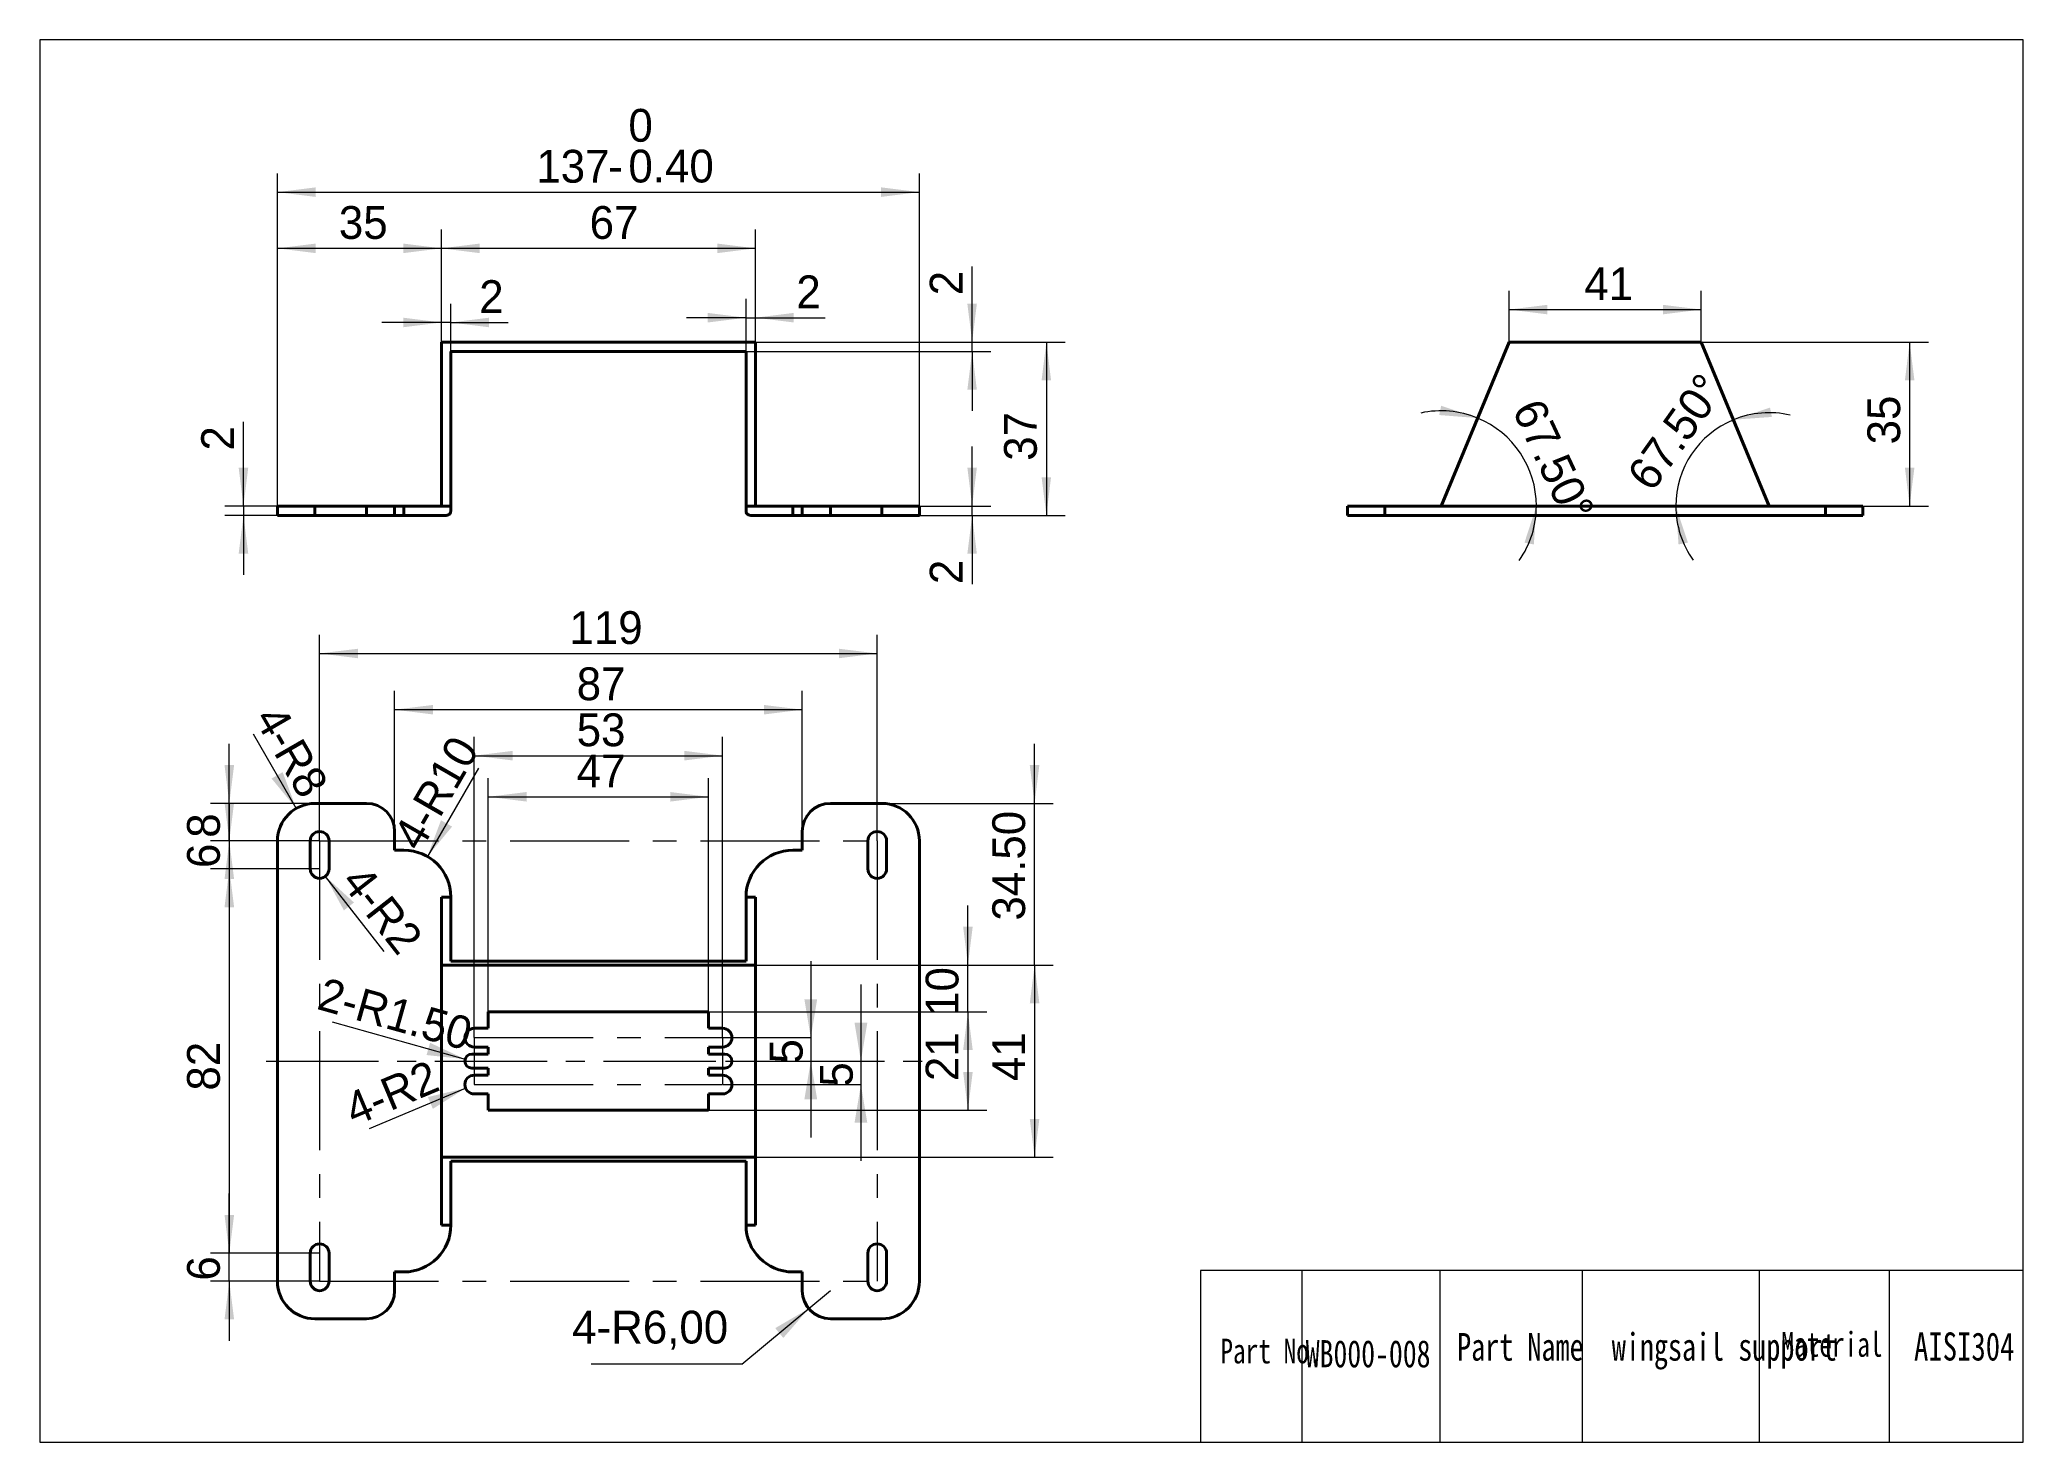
# Model space of a CAD drawing. Header units: millimetres. Extents: x 52 to 263, y 55 to 205.
import ezdxf

# ---------------------------------------------------------------- set-up
doc = ezdxf.new("R2010")
doc.units = ezdxf.units.MM
doc.linetypes.add('CENTERX2', pattern=[20.32, 12.7, -2.54, 2.54, -2.54])
doc.linetypes.add('点画线', pattern=[18, 12, -2, 2, -2])
doc.layers.get('0').update_dxf_attribs({"lineweight": 18})
for name, color, linetype, lineweight in [('1轮廓实线层', 7, 'Continuous', 40), ('2细线层', 4, 'Continuous', 18), ('3中心线层', 1, 'CENTERX2', 18), ('尺寸线层', 3, 'Continuous', 18)]:
    doc.layers.add(name, color=color, linetype=linetype, lineweight=lineweight)
doc.styles.add('SLDTEXTSTYLE1', font='')
doc.styles.get('SLDTEXTSTYLE1').set_extended_font_data('汉仪长仿宋体')
doc.dimstyles.new('ISO-25', dxfattribs={"dimtxt": 2.5, "dimasz": 2.5, "dimexe": 1.25, "dimexo": 0.625, "dimtad": 1, "dimtxsty": 'Standard', "dimcen": 2.5, "dimdle": 5, "dimadec": 0, "dimazin": 0, "dimtfac": 1, "dimtmove": 0, "dimatfit": 3, "dimfxl": 1, "dimarcsym": 0})
doc.dimstyles.new('SLDDIMSTYLE0', dxfattribs={"dimtxt": 3.5, "dimasz": 4.08, "dimexe": 0, "dimexo": 0.0625, "dimgap": 0.875, "dimtad": 1, "dimlfac": 2, "dimrnd": 1e-09, "dimzin": 12, "dimdsep": 46, "dimtxsty": 'SLDTEXTSTYLE1', "dimcen": 0.09, "dimdle": 8.16, "dimadec": 0, "dimazin": 3, "dimtfac": 1, "dimtmove": 0, "dimatfit": 0, "dimfxl": 1, "dimfrac": 2, "dimtolj": 1, "dimarcsym": 0})
doc.dimstyles.new('SLDDIMSTYLE1', dxfattribs={"dimtxt": 3.5, "dimasz": 4.08, "dimexe": 0, "dimexo": 0.0625, "dimgap": 0.875, "dimtad": 1, "dimlfac": 2, "dimrnd": 1e-09, "dimzin": 12, "dimdsep": 46, "dimtxsty": 'SLDTEXTSTYLE1', "dimcen": 0.09, "dimdle": 8.16, "dimadec": 0, "dimazin": 3, "dimtfac": 1, "dimtofl": 0, "dimtmove": 0, "dimatfit": 3, "dimfxl": 1, "dimfrac": 2, "dimtolj": 1, "dimarcsym": 0})
doc.dimstyles.new('SLDDIMSTYLE2', dxfattribs={"dimtxt": 3.5, "dimasz": 4.08, "dimexe": 0, "dimexo": 0.0625, "dimgap": 0.875, "dimtad": 1, "dimlfac": 2, "dimrnd": 1e-09, "dimzin": 12, "dimdsep": 46, "dimtxsty": 'SLDTEXTSTYLE1', "dimcen": 0.09, "dimdle": 8.16, "dimadec": 0, "dimazin": 3, "dimtfac": 1, "dimtofl": 0, "dimtmove": 0, "dimatfit": 3, "dimfxl": 1, "dimfrac": 2, "dimtolj": 1, "dimarcsym": 0})
doc.dimstyles.new('SLDDIMSTYLE3', dxfattribs={"dimtxt": 3.5, "dimasz": 4.08, "dimexe": 0, "dimexo": 0.0625, "dimgap": 0.875, "dimtad": 1, "dimlfac": 2, "dimrnd": 1e-09, "dimzin": 12, "dimdsep": 46, "dimtxsty": 'SLDTEXTSTYLE1', "dimcen": 0, "dimdle": 8.16, "dimadec": 0, "dimazin": 3, "dimtfac": 1, "dimtofl": 0, "dimtmove": 0, "dimatfit": 3, "dimfxl": 1, "dimfrac": 2, "dimtolj": 1, "dimarcsym": 0})
doc.dimstyles.new('SLDDIMSTYLE4', dxfattribs={"dimtxt": 3.5, "dimasz": 4.08, "dimexe": 0, "dimexo": 0.0625, "dimgap": 0.875, "dimtad": 1, "dimlfac": 2, "dimrnd": 1e-09, "dimzin": 4, "dimdsep": 46, "dimtxsty": 'SLDTEXTSTYLE1', "dimcen": 0.09, "dimdle": 8.16, "dimadec": 0, "dimazin": 1, "dimtfac": 1, "dimtmove": 0, "dimatfit": 0, "dimfxl": 1, "dimfrac": 2, "dimtolj": 1, "dimarcsym": 0})
doc.dimstyles.new('SLDDIMSTYLE5', dxfattribs={"dimtxt": 3.5, "dimasz": 4.08, "dimexe": 0, "dimexo": 0.0625, "dimgap": 0.875, "dimtad": 1, "dimlfac": 2, "dimrnd": 1e-09, "dimzin": 4, "dimdsep": 46, "dimtxsty": 'SLDTEXTSTYLE1', "dimcen": 0, "dimdle": 8.16, "dimadec": 0, "dimazin": 1, "dimtfac": 1, "dimtofl": 0, "dimtmove": 0, "dimatfit": 3, "dimfxl": 1, "dimfrac": 2, "dimtolj": 1, "dimarcsym": 0})
doc.dimstyles.new('SLDDIMSTYLE6', dxfattribs={"dimtxt": 3.5, "dimasz": 4.08, "dimexe": 0, "dimexo": 0.0625, "dimgap": 0.875, "dimtad": 1, "dimdec": 4, "dimlfac": 2, "dimzin": 4, "dimdsep": 46, "dimtxsty": 'SLDTEXTSTYLE1', "dimcen": 0.09, "dimdle": 8.16, "dimazin": 1, "dimtfac": 1, "dimtofl": 0, "dimtmove": 0, "dimatfit": 3, "dimfxl": 1, "dimfrac": 2, "dimtolj": 1, "dimarcsym": 0})

# ---------------------------------------------------------------- blocks, each defined once
blk = doc.blocks.new('*X3')
at = {"layer": '2细线层', "linetype": 'Continuous', "lineweight": 0}
for points in [[(159.08, 172.76), (158.57, 168.68), (159.58, 168.68)], [(159.08, 154.26), (159.58, 158.34), (158.57, 158.34)]]:
    blk.add_hatch(color=4, dxfattribs=at).paths.add_polyline_path(points, flags=0)
at = {"layer": '2细线层', "color": 4, "linetype": 'Continuous', "lineweight": 0}
for p, q in [((128.03, 172.76), (161.08, 172.76)), ((159.08, 172.76), (159.08, 154.26)), ((145.53, 154.26), (161.08, 154.26))]:
    blk.add_line(p, q, dxfattribs=at)
at = {"layer": '2细线层', "color": 4, "linetype": 'Continuous', "lineweight": 0, "insert": (154.56, 160.09), "char_height": 3.5, "width": 6.9515, "attachment_point": 1, "rotation": 90, "style": 'SLDTEXTSTYLE1'}
blk.add_mtext('37', dxfattribs=at)
blk = doc.blocks.new('*X4')
at = {"layer": '2细线层', "linetype": 'Continuous', "lineweight": 0}
for points in [[(151.16, 155.26), (151.66, 159.34), (150.65, 159.34)], [(151.16, 154.26), (150.65, 150.18), (151.66, 150.18)]]:
    blk.add_hatch(color=4, dxfattribs=at).paths.add_polyline_path(points, flags=0)
at = {"layer": '2细线层', "color": 4, "linetype": 'Continuous', "lineweight": 0}
for p, q in [((151.16, 155.26), (151.16, 161.61)), ((145.53, 155.26), (153.16, 155.26)), ((151.16, 154.26), (151.16, 155.26)), ((145.53, 154.26), (153.16, 154.26)), ((151.16, 154.26), (151.16, 146.93))]:
    blk.add_line(p, q, dxfattribs=at)
at = {"layer": '2细线层', "color": 4, "linetype": 'Continuous', "lineweight": 0, "insert": (146.64, 146.93), "char_height": 3.5, "width": 6.8255, "attachment_point": 1, "rotation": 90, "style": 'SLDTEXTSTYLE1'}
blk.add_mtext('2', dxfattribs=at)
blk = doc.blocks.new('*X5')
at = {"layer": '2细线层', "linetype": 'Continuous', "lineweight": 0}
for points in [[(151.16, 172.76), (151.66, 176.84), (150.65, 176.84)], [(151.16, 171.76), (150.65, 167.68), (151.66, 167.68)]]:
    blk.add_hatch(color=4, dxfattribs=at).paths.add_polyline_path(points, flags=0)
at = {"layer": '2细线层', "color": 4, "linetype": 'Continuous', "lineweight": 0}
for p, q in [((151.16, 172.76), (151.16, 180.82)), ((127.03, 171.76), (153.16, 171.76)), ((128.03, 172.76), (153.16, 172.76)), ((151.16, 171.76), (151.16, 172.76)), ((151.16, 171.76), (151.16, 165.41))]:
    blk.add_line(p, q, dxfattribs=at)
at = {"layer": '2细线层', "color": 4, "linetype": 'Continuous', "lineweight": 0, "insert": (146.64, 177.75), "char_height": 3.5, "width": 6.8255, "attachment_point": 1, "rotation": 90, "style": 'SLDTEXTSTYLE1'}
blk.add_mtext('2', dxfattribs=at)
blk = doc.blocks.new('*X6')
at = {"layer": '2细线层', "linetype": 'Continuous', "lineweight": 0}
for points in [[(77.03, 188.76), (81.11, 188.25), (81.11, 189.27)], [(145.53, 188.76), (141.45, 189.27), (141.45, 188.25)]]:
    blk.add_hatch(color=4, dxfattribs=at).paths.add_polyline_path(points, flags=0)
at = {"layer": '2细线层', "color": 4, "linetype": 'Continuous', "lineweight": 0}
for p, q in [((77.03, 155.26), (77.03, 190.76)), ((145.53, 155.26), (145.53, 190.76)), ((77.03, 188.76), (145.53, 188.76))]:
    blk.add_line(p, q, dxfattribs=at)
at = {"layer": '2细线层', "color": 4, "linetype": 'Continuous', "lineweight": 0, "char_height": 3.5, "attachment_point": 1, "style": 'SLDTEXTSTYLE1'}
for s, insert, width in [('0', (114.48, 197.64), 2.4432), ('137', (104.65, 193.27), 9.2202), ('0.40', (114.48, 193.29), 12.9917), ('-', (112.32, 193.29), 4.2175)]:
    blk.add_mtext(s, dxfattribs=dict(at, insert=insert, width=width))
blk = doc.blocks.new('*X7')
at = {"layer": '2细线层', "linetype": 'Continuous', "lineweight": 0}
for points in [[(77.03, 182.76), (81.11, 182.25), (81.11, 183.27)], [(94.53, 182.76), (90.45, 183.27), (90.45, 182.25)]]:
    blk.add_hatch(color=4, dxfattribs=at).paths.add_polyline_path(points, flags=0)
at = {"layer": '2细线层', "color": 4, "linetype": 'Continuous', "lineweight": 0}
for p, q in [((77.03, 155.26), (77.03, 184.76)), ((94.53, 172.76), (94.53, 184.76)), ((94.53, 182.76), (77.03, 182.76))]:
    blk.add_line(p, q, dxfattribs=at)
at = {"layer": '2细线层', "color": 4, "linetype": 'Continuous', "lineweight": 0, "insert": (83.58, 187.27), "char_height": 3.5, "width": 5.9335, "attachment_point": 1, "style": 'SLDTEXTSTYLE1'}
blk.add_mtext('35', dxfattribs=at)
blk = doc.blocks.new('*X8')
at = {"layer": '2细线层', "linetype": 'Continuous', "lineweight": 0}
for points in [[(94.53, 182.76), (98.61, 182.25), (98.61, 183.27)], [(128.03, 182.76), (123.95, 183.27), (123.95, 182.25)]]:
    blk.add_hatch(color=4, dxfattribs=at).paths.add_polyline_path(points, flags=0)
at = {"layer": '2细线层', "color": 4, "linetype": 'Continuous', "lineweight": 0}
for p, q in [((94.53, 172.76), (94.53, 184.76)), ((128.03, 172.76), (128.03, 184.76)), ((128.03, 182.76), (94.53, 182.76))]:
    blk.add_line(p, q, dxfattribs=at)
at = {"layer": '2细线层', "color": 4, "linetype": 'Continuous', "lineweight": 0, "insert": (110.34, 187.27), "char_height": 3.5, "width": 6.1371, "attachment_point": 1, "style": 'SLDTEXTSTYLE1'}
blk.add_mtext('67', dxfattribs=at)
blk = doc.blocks.new('*X9')
at = {"layer": '2细线层', "linetype": 'Continuous', "lineweight": 0}
for points in [[(94.53, 174.85), (90.45, 175.36), (90.45, 174.34)], [(95.53, 174.85), (99.61, 174.34), (99.61, 175.36)]]:
    blk.add_hatch(color=4, dxfattribs=at).paths.add_polyline_path(points, flags=0)
at = {"layer": '2细线层', "color": 4, "linetype": 'Continuous', "lineweight": 0}
for p, q in [((94.53, 172.76), (94.53, 176.85)), ((95.53, 171.76), (95.53, 176.85)), ((94.53, 174.85), (88.18, 174.85)), ((95.53, 174.85), (94.53, 174.85)), ((95.53, 174.85), (101.63, 174.85))]:
    blk.add_line(p, q, dxfattribs=at)
at = {"layer": '2细线层', "color": 4, "linetype": 'Continuous', "lineweight": 0, "insert": (98.56, 179.36), "char_height": 3.5, "width": 2.4141, "attachment_point": 1, "style": 'SLDTEXTSTYLE1'}
blk.add_mtext('2', dxfattribs=at)
blk = doc.blocks.new('*X10')
at = {"layer": '2细线层', "linetype": 'Continuous', "lineweight": 0}
for points in [[(127.03, 175.36), (122.95, 175.87), (122.95, 174.85)], [(128.03, 175.36), (132.11, 174.85), (132.11, 175.87)]]:
    blk.add_hatch(color=4, dxfattribs=at).paths.add_polyline_path(points, flags=0)
at = {"layer": '2细线层', "color": 4, "linetype": 'Continuous', "lineweight": 0}
for p, q in [((127.03, 171.76), (127.03, 177.36)), ((128.03, 172.76), (128.03, 177.36)), ((127.03, 175.36), (120.68, 175.36)), ((127.03, 175.36), (128.03, 175.36)), ((128.03, 175.36), (135.47, 175.36))]:
    blk.add_line(p, q, dxfattribs=at)
at = {"layer": '2细线层', "color": 4, "linetype": 'Continuous', "lineweight": 0, "insert": (132.4, 179.87), "char_height": 3.5, "width": 2.4141, "attachment_point": 1, "style": 'SLDTEXTSTYLE1'}
blk.add_mtext('2', dxfattribs=at)
blk = doc.blocks.new('*X11')
at = {"layer": '2细线层', "linetype": 'Continuous', "lineweight": 0}
for points in [[(73.4, 155.26), (73.91, 159.34), (72.89, 159.34)], [(73.4, 154.26), (72.89, 150.18), (73.91, 150.18)]]:
    blk.add_hatch(color=4, dxfattribs=at).paths.add_polyline_path(points, flags=0)
at = {"layer": '2细线层', "color": 4, "linetype": 'Continuous', "lineweight": 0}
for p, q in [((73.4, 155.26), (73.4, 164.25)), ((77.03, 155.26), (71.4, 155.26)), ((73.4, 155.26), (73.4, 154.26)), ((77.03, 154.26), (71.4, 154.26)), ((73.4, 154.26), (73.4, 147.91))]:
    blk.add_line(p, q, dxfattribs=at)
at = {"layer": '2细线层', "color": 4, "linetype": 'Continuous', "lineweight": 0, "insert": (68.89, 161.18), "char_height": 3.5, "width": 6.8255, "attachment_point": 1, "rotation": 90, "style": 'SLDTEXTSTYLE1'}
blk.add_mtext('2', dxfattribs=at)
blk = doc.blocks.new('*X12')
at = {"layer": '2细线层', "linetype": 'Continuous', "lineweight": 0}
for points in [[(81.53, 139.53), (85.61, 139.02), (85.61, 140.03)], [(141.03, 139.53), (136.95, 140.03), (136.95, 139.02)]]:
    blk.add_hatch(color=4, dxfattribs=at).paths.add_polyline_path(points, flags=0)
at = {"layer": '2细线层', "color": 4, "linetype": 'Continuous', "lineweight": 0}
for p, q in [((81.53, 119.53), (81.53, 141.53)), ((141.03, 119.53), (141.03, 141.53)), ((81.53, 139.53), (141.03, 139.53))]:
    blk.add_line(p, q, dxfattribs=at)
at = {"layer": '2细线层', "color": 4, "linetype": 'Continuous', "lineweight": 0, "insert": (108.19, 144.04), "char_height": 3.5, "width": 9.0166, "attachment_point": 1, "style": 'SLDTEXTSTYLE1'}
blk.add_mtext('119', dxfattribs=at)
blk = doc.blocks.new('*X13')
at = {"layer": '2细线层', "linetype": 'Continuous', "lineweight": 0}
blk.add_hatch(color=0, dxfattribs=at).paths.add_polyline_path([(79.03, 122.99), (77.58, 126.86), (76.4, 126.18)], flags=0)
at = {"layer": '2细线层', "color": 0, "linetype": 'Continuous', "lineweight": 0}
blk.add_line((74.44, 130.94), (79.03, 122.99), dxfattribs=at)
at = {"layer": '2细线层', "color": 0, "linetype": 'Continuous', "lineweight": 0, "insert": (78.51, 129.07), "char_height": 3.5, "width": 14.6399, "attachment_point": 5, "rotation": 300, "style": 'SLDTEXTSTYLE1'}
blk.add_mtext('4-R8', dxfattribs=at)
blk = doc.blocks.new('*X14')
at = {"layer": '2细线层', "linetype": 'Continuous', "lineweight": 0}
blk.add_hatch(color=0, dxfattribs=at).paths.add_polyline_path([(93.03, 117.86), (95.66, 121.05), (94.48, 121.73)], flags=0)
at = {"layer": '2细线层', "color": 0, "linetype": 'Continuous', "lineweight": 0}
blk.add_line((98.47, 127.27), (93.03, 117.86), dxfattribs=at)
at = {"layer": '2细线层', "color": 0, "linetype": 'Continuous', "lineweight": 0, "insert": (93.95, 124.64), "char_height": 3.5, "width": 18.1593, "attachment_point": 5, "rotation": 60, "style": 'SLDTEXTSTYLE1'}
blk.add_mtext('4-R10', dxfattribs=at)
blk = doc.blocks.new('*X15')
at = {"layer": '2细线层', "linetype": 'Continuous', "lineweight": 0}
for points in [[(150.71, 106.28), (151.22, 110.36), (150.2, 110.36)], [(150.71, 101.28), (150.2, 97.2), (151.22, 97.2)]]:
    blk.add_hatch(color=4, dxfattribs=at).paths.add_polyline_path(points, flags=0)
at = {"layer": '2细线层', "color": 4, "linetype": 'Continuous', "lineweight": 0}
for p, q in [((150.71, 106.28), (150.71, 112.63)), ((128.03, 106.28), (152.71, 106.28)), ((150.71, 101.28), (150.71, 106.28)), ((123.03, 101.28), (152.71, 101.28)), ((150.71, 101.28), (150.71, 94.93))]:
    blk.add_line(p, q, dxfattribs=at)
at = {"layer": '2细线层', "color": 4, "linetype": 'Continuous', "lineweight": 0, "insert": (146.2, 100.85), "char_height": 3.5, "width": 6.874, "attachment_point": 1, "rotation": 90, "style": 'SLDTEXTSTYLE1'}
blk.add_mtext('10', dxfattribs=at)
blk = doc.blocks.new('*X16')
at = {"layer": '2细线层', "linetype": 'Continuous', "lineweight": 0}
for points in [[(157.82, 123.53), (158.33, 127.61), (157.31, 127.61)], [(157.82, 106.28), (157.31, 102.2), (158.33, 102.2)]]:
    blk.add_hatch(color=4, dxfattribs=at).paths.add_polyline_path(points, flags=0)
at = {"layer": '2细线层', "color": 4, "linetype": 'Continuous', "lineweight": 0}
for p, q in [((157.82, 123.53), (157.82, 129.88)), ((141.53, 123.53), (159.82, 123.53)), ((157.82, 106.28), (157.82, 123.53)), ((128.03, 106.28), (159.82, 106.28)), ((157.82, 106.28), (157.82, 99.93))]:
    blk.add_line(p, q, dxfattribs=at)
at = {"layer": '2细线层', "color": 4, "linetype": 'Continuous', "lineweight": 0, "insert": (153.31, 111.02), "char_height": 3.5, "width": 16.5693, "attachment_point": 1, "rotation": 90, "style": 'SLDTEXTSTYLE1'}
blk.add_mtext('34.50', dxfattribs=at)
blk = doc.blocks.new('*X17')
at = {"layer": '2细线层', "linetype": 'Continuous', "lineweight": 0}
for points in [[(150.71, 101.28), (150.2, 97.2), (151.22, 97.2)], [(150.71, 90.78), (151.22, 94.86), (150.2, 94.86)]]:
    blk.add_hatch(color=4, dxfattribs=at).paths.add_polyline_path(points, flags=0)
at = {"layer": '2细线层', "color": 4, "linetype": 'Continuous', "lineweight": 0}
for p, q in [((123.03, 101.28), (152.71, 101.28)), ((150.71, 101.28), (150.71, 90.78)), ((123.03, 90.78), (152.71, 90.78))]:
    blk.add_line(p, q, dxfattribs=at)
at = {"layer": '2细线层', "color": 4, "linetype": 'Continuous', "lineweight": 0, "insert": (146.2, 93.89), "char_height": 3.5, "width": 6.874, "attachment_point": 1, "rotation": 90, "style": 'SLDTEXTSTYLE1'}
blk.add_mtext('21', dxfattribs=at)
blk = doc.blocks.new('*X18')
at = {"layer": '2细线层', "linetype": 'Continuous', "lineweight": 0}
for points in [[(71.89, 119.53), (72.4, 123.61), (71.38, 123.61)], [(71.89, 116.53), (71.38, 112.45), (72.4, 112.45)]]:
    blk.add_hatch(color=4, dxfattribs=at).paths.add_polyline_path(points, flags=0)
at = {"layer": '2细线层', "color": 4, "linetype": 'Continuous', "lineweight": 0}
for p, q in [((71.89, 119.53), (71.89, 125.88)), ((81.53, 119.53), (69.89, 119.53)), ((71.89, 119.53), (71.89, 116.53)), ((81.53, 116.53), (69.89, 116.53)), ((71.89, 116.53), (71.89, 110.18))]:
    blk.add_line(p, q, dxfattribs=at)
at = {"layer": '2细线层', "color": 4, "linetype": 'Continuous', "lineweight": 0, "insert": (67.38, 116.63), "char_height": 3.5, "width": 6.874, "attachment_point": 1, "rotation": 90, "style": 'SLDTEXTSTYLE1'}
blk.add_mtext('6', dxfattribs=at)
blk = doc.blocks.new('*X19')
at = {"layer": '2细线层', "linetype": 'Continuous', "lineweight": 0}
for points in [[(71.89, 123.53), (72.4, 127.61), (71.38, 127.61)], [(71.89, 119.53), (71.38, 115.45), (72.4, 115.45)]]:
    blk.add_hatch(color=4, dxfattribs=at).paths.add_polyline_path(points, flags=0)
at = {"layer": '2细线层', "color": 4, "linetype": 'Continuous', "lineweight": 0}
for p, q in [((71.89, 123.53), (71.89, 129.88)), ((81.03, 123.53), (69.89, 123.53)), ((71.89, 123.53), (71.89, 119.53)), ((81.53, 119.53), (69.89, 119.53)), ((71.89, 119.53), (71.89, 113.18))]:
    blk.add_line(p, q, dxfattribs=at)
at = {"layer": '2细线层', "color": 4, "linetype": 'Continuous', "lineweight": 0, "insert": (67.38, 119.86), "char_height": 3.5, "width": 6.8546, "attachment_point": 1, "rotation": 90, "style": 'SLDTEXTSTYLE1'}
blk.add_mtext('8', dxfattribs=at)
blk = doc.blocks.new('*X20')
at = {"layer": '2细线层', "linetype": 'Continuous', "lineweight": 0}
for points in [[(71.89, 116.53), (71.38, 112.45), (72.4, 112.45)], [(71.89, 75.53), (72.4, 79.61), (71.38, 79.61)]]:
    blk.add_hatch(color=4, dxfattribs=at).paths.add_polyline_path(points, flags=0)
at = {"layer": '2细线层', "color": 4, "linetype": 'Continuous', "lineweight": 0}
for p, q in [((81.53, 116.53), (69.89, 116.53)), ((71.89, 116.53), (71.89, 75.53)), ((81.53, 75.53), (69.89, 75.53))]:
    blk.add_line(p, q, dxfattribs=at)
at = {"layer": '2细线层', "color": 4, "linetype": 'Continuous', "lineweight": 0, "insert": (67.38, 92.88), "char_height": 3.5, "width": 6.8546, "attachment_point": 1, "rotation": 90, "style": 'SLDTEXTSTYLE1'}
blk.add_mtext('82', dxfattribs=at)
blk = doc.blocks.new('*X21')
at = {"layer": '2细线层', "linetype": 'Continuous', "lineweight": 0}
for points in [[(71.89, 75.53), (72.4, 79.61), (71.38, 79.61)], [(71.89, 72.53), (71.38, 68.45), (72.4, 68.45)]]:
    blk.add_hatch(color=4, dxfattribs=at).paths.add_polyline_path(points, flags=0)
at = {"layer": '2细线层', "color": 4, "linetype": 'Continuous', "lineweight": 0}
for p, q in [((71.89, 75.53), (71.89, 81.88)), ((81.53, 75.53), (69.89, 75.53)), ((71.89, 72.53), (71.89, 75.53)), ((81.53, 72.53), (69.89, 72.53)), ((71.89, 72.53), (71.89, 66.18))]:
    blk.add_line(p, q, dxfattribs=at)
at = {"layer": '2细线层', "color": 4, "linetype": 'Continuous', "lineweight": 0, "insert": (67.38, 72.6), "char_height": 3.5, "width": 6.874, "attachment_point": 1, "rotation": 90, "style": 'SLDTEXTSTYLE1'}
blk.add_mtext('6', dxfattribs=at)
blk = doc.blocks.new('*X22')
at = {"layer": '2细线层', "linetype": 'Continuous', "lineweight": 0}
blk.add_hatch(color=0, dxfattribs=at).paths.add_polyline_path([(82.14, 115.74), (84.12, 112.11), (85.19, 112.95)], flags=0)
at = {"layer": '2细线层', "color": 0, "linetype": 'Continuous', "lineweight": 0}
blk.add_line((88.41, 107.73), (82.14, 115.74), dxfattribs=at)
at = {"layer": '2细线层', "color": 0, "linetype": 'Continuous', "lineweight": 0, "insert": (88.21, 112.19), "char_height": 3.5, "width": 14.5332, "attachment_point": 5, "rotation": 308.0559, "style": 'SLDTEXTSTYLE1'}
blk.add_mtext('4-R2', dxfattribs=at)
blk = doc.blocks.new('*X23')
at = {"layer": '2细线层', "linetype": 'Continuous', "lineweight": 0}
for points in [[(89.53, 133.53), (93.61, 133.02), (93.61, 134.03)], [(133.03, 133.53), (128.95, 134.03), (128.95, 133.02)]]:
    blk.add_hatch(color=4, dxfattribs=at).paths.add_polyline_path(points, flags=0)
at = {"layer": '2细线层', "color": 4, "linetype": 'Continuous', "lineweight": 0}
for p, q in [((89.53, 120.53), (89.53, 135.53)), ((133.03, 120.53), (133.03, 135.53)), ((89.53, 133.53), (133.03, 133.53))]:
    blk.add_line(p, q, dxfattribs=at)
at = {"layer": '2细线层', "color": 4, "linetype": 'Continuous', "lineweight": 0, "insert": (108.96, 138.04), "char_height": 3.5, "width": 6.2341, "attachment_point": 1, "style": 'SLDTEXTSTYLE1'}
blk.add_mtext('87', dxfattribs=at)
blk = doc.blocks.new('*X24')
at = {"layer": '2细线层', "linetype": 'Continuous', "lineweight": 0}
for points in [[(157.82, 106.28), (157.31, 102.2), (158.33, 102.2)], [(157.82, 85.78), (158.33, 89.86), (157.31, 89.86)]]:
    blk.add_hatch(color=4, dxfattribs=at).paths.add_polyline_path(points, flags=0)
at = {"layer": '2细线层', "color": 4, "linetype": 'Continuous', "lineweight": 0}
for p, q in [((128.03, 106.28), (159.82, 106.28)), ((157.82, 106.28), (157.82, 85.78)), ((128.03, 85.78), (159.82, 85.78))]:
    blk.add_line(p, q, dxfattribs=at)
at = {"layer": '2细线层', "color": 4, "linetype": 'Continuous', "lineweight": 0, "insert": (153.31, 93.89), "char_height": 3.5, "width": 6.874, "attachment_point": 1, "rotation": 90, "style": 'SLDTEXTSTYLE1'}
blk.add_mtext('41', dxfattribs=at)
blk = doc.blocks.new('*X25')
at = {"layer": '2细线层', "linetype": 'Continuous', "lineweight": 0}
for points in [[(98.03, 128.62), (102.11, 128.11), (102.11, 129.13)], [(124.53, 128.62), (120.45, 129.13), (120.45, 128.11)]]:
    blk.add_hatch(color=4, dxfattribs=at).paths.add_polyline_path(points, flags=0)
at = {"layer": '2细线层', "color": 4, "linetype": 'Continuous', "lineweight": 0}
for p, q in [((98.03, 98.53), (98.03, 130.62)), ((124.53, 98.53), (124.53, 130.62)), ((98.03, 128.62), (124.53, 128.62))]:
    blk.add_line(p, q, dxfattribs=at)
at = {"layer": '2细线层', "color": 4, "linetype": 'Continuous', "lineweight": 0, "insert": (108.96, 133.13), "char_height": 3.5, "width": 5.9529, "attachment_point": 1, "style": 'SLDTEXTSTYLE1'}
blk.add_mtext('53', dxfattribs=at)
blk = doc.blocks.new('*X26')
at = {"layer": '2细线层', "linetype": 'Continuous', "lineweight": 0}
for points in [[(99.53, 124.23), (103.61, 123.72), (103.61, 124.74)], [(123.03, 124.23), (118.95, 124.74), (118.95, 123.72)]]:
    blk.add_hatch(color=4, dxfattribs=at).paths.add_polyline_path(points, flags=0)
at = {"layer": '2细线层', "color": 4, "linetype": 'Continuous', "lineweight": 0}
for p, q in [((99.53, 101.28), (99.53, 126.23)), ((123.03, 101.28), (123.03, 126.23)), ((99.53, 124.23), (123.03, 124.23))]:
    blk.add_line(p, q, dxfattribs=at)
at = {"layer": '2细线层', "color": 4, "linetype": 'Continuous', "lineweight": 0, "insert": (108.96, 128.74), "char_height": 3.5, "width": 6.3892, "attachment_point": 1, "style": 'SLDTEXTSTYLE1'}
blk.add_mtext('47', dxfattribs=at)
blk = doc.blocks.new('*X27')
at = {"layer": '2细线层', "linetype": 'Continuous', "lineweight": 0}
blk.add_hatch(color=0, dxfattribs=at).paths.add_polyline_path([(97.11, 93.14), (93.08, 92.19), (93.61, 90.93)], flags=0)
at = {"layer": '2细线层', "color": 0, "linetype": 'Continuous', "lineweight": 0}
blk.add_line((86.85, 88.83), (97.11, 93.14), dxfattribs=at)
at = {"layer": '2细线层', "color": 0, "linetype": 'Continuous', "lineweight": 0, "insert": (89.2, 92.63), "char_height": 3.5, "width": 14.5332, "attachment_point": 5, "rotation": 22.7959, "style": 'SLDTEXTSTYLE1'}
blk.add_mtext('4-R2', dxfattribs=at)
blk = doc.blocks.new('*X28')
at = {"layer": '2细线层', "linetype": 'Continuous', "lineweight": 0}
blk.add_hatch(color=0, dxfattribs=at).paths.add_polyline_path([(97.06, 96.23), (93.31, 97.98), (92.94, 96.67)], flags=0)
at = {"layer": '2细线层', "color": 0, "linetype": 'Continuous', "lineweight": 0}
blk.add_line((82.86, 100.2), (97.06, 96.23), dxfattribs=at)
at = {"layer": '2细线层', "color": 0, "linetype": 'Continuous', "lineweight": 0, "insert": (89.59, 101.04), "char_height": 3.5, "width": 25.0429, "attachment_point": 5, "rotation": 344.3899, "style": 'SLDTEXTSTYLE1'}
blk.add_mtext('2-R1.50', dxfattribs=at)
blk = doc.blocks.new('*X29')
at = {"layer": '2细线层', "linetype": 'Continuous', "lineweight": 0}
for points in [[(133.94, 98.53), (134.62, 102.61), (133.26, 102.61)], [(133.94, 96.03), (134.62, 91.95), (133.26, 91.95)]]:
    blk.add_hatch(color=0, dxfattribs=at).paths.add_polyline_path(points, flags=0)
at = {"layer": '2细线层', "color": 0, "linetype": 'Continuous', "lineweight": 0}
for p, q in [((133.94, 106.69), (133.94, 87.87)), ((124.59, 98.53), (133.94, 98.53)), ((124.84, 96.03), (133.94, 96.03))]:
    blk.add_line(p, q, dxfattribs=at)
at = {"layer": '2细线层', "color": 0, "linetype": 'Continuous', "lineweight": 0, "insert": (131.34, 97.07), "char_height": 3.5, "width": 7, "attachment_point": 5, "rotation": 90, "style": 'SLDTEXTSTYLE1'}
blk.add_mtext('5', dxfattribs=at)
blk = doc.blocks.new('*X30')
at = {"layer": '2细线层', "linetype": 'Continuous', "lineweight": 0}
for points in [[(139.29, 96.03), (139.97, 100.11), (138.61, 100.11)], [(139.29, 93.53), (139.97, 89.45), (138.61, 89.45)]]:
    blk.add_hatch(color=0, dxfattribs=at).paths.add_polyline_path(points, flags=0)
at = {"layer": '2细线层', "color": 0, "linetype": 'Continuous', "lineweight": 0}
for p, q in [((139.29, 104.19), (139.29, 85.37)), ((124.84, 96.03), (139.29, 96.03)), ((124.59, 93.53), (139.29, 93.53))]:
    blk.add_line(p, q, dxfattribs=at)
at = {"layer": '2细线层', "color": 0, "linetype": 'Continuous', "lineweight": 0, "insert": (136.69, 94.6), "char_height": 3.5, "width": 7, "attachment_point": 5, "rotation": 90, "style": 'SLDTEXTSTYLE1'}
blk.add_mtext('5', dxfattribs=at)
blk = doc.blocks.new('*X31')
at = {"layer": '2细线层', "linetype": 'Continuous', "lineweight": 0}
for points in [[(205.1, 164.65), (201.21, 165.96), (201, 164.97)], [(211.37, 155.26), (210.1, 151.35), (211.1, 151.16)]]:
    blk.add_hatch(color=4, dxfattribs=at).paths.add_polyline_path(points, flags=0)
at = {"layer": '2细线层', "color": 4, "linetype": 'Continuous', "lineweight": 0}
for start, end in [(67.4965, 102.348), (0, 67.4965), (325.1484, 0)]:
    blk.add_arc((201.21, 155.26), 10.16, start, end, dxfattribs=at)
at = {"layer": '2细线层', "color": 4, "linetype": 'Continuous', "lineweight": 0, "insert": (211.91, 167.03), "char_height": 3.5, "width": 19.1385, "attachment_point": 1, "rotation": 295.0636, "style": 'SLDTEXTSTYLE1'}
blk.add_mtext('67.50%%D', dxfattribs=at)
blk = doc.blocks.new('*X32')
at = {"layer": '2细线层', "linetype": 'Continuous', "lineweight": 0}
for points in [[(232.4, 164.47), (236.5, 164.77), (236.3, 165.77)], [(226.25, 155.26), (226.54, 151.16), (227.54, 151.36)]]:
    blk.add_hatch(color=4, dxfattribs=at).paths.add_polyline_path(points, flags=0)
at = {"layer": '2细线层', "color": 4, "linetype": 'Continuous', "lineweight": 0}
for start, end in [(77.0096, 112.5035), (112.5035, 180), (180, 215.4939)]:
    blk.add_arc((236.21, 155.26), 9.96, start, end, dxfattribs=at)
at = {"layer": '2细线层', "color": 4, "linetype": 'Continuous', "lineweight": 0, "insert": (220.87, 158.66), "char_height": 3.5, "width": 19.1385, "attachment_point": 1, "rotation": 54.5624, "style": 'SLDTEXTSTYLE1'}
blk.add_mtext('67.50%%D', dxfattribs=at)
blk = doc.blocks.new('*X33')
at = {"layer": '2细线层', "linetype": 'Continuous', "lineweight": 0}
for points in [[(208.46, 176.23), (212.54, 175.72), (212.54, 176.73)], [(228.96, 176.23), (224.88, 176.73), (224.88, 175.72)]]:
    blk.add_hatch(color=4, dxfattribs=at).paths.add_polyline_path(points, flags=0)
at = {"layer": '2细线层', "color": 4, "linetype": 'Continuous', "lineweight": 0}
for p, q in [((208.46, 172.76), (208.46, 178.23)), ((228.96, 172.76), (228.96, 178.23)), ((208.46, 176.23), (228.96, 176.23))]:
    blk.add_line(p, q, dxfattribs=at)
at = {"layer": '2细线层', "color": 4, "linetype": 'Continuous', "lineweight": 0, "insert": (216.49, 180.74), "char_height": 3.5, "width": 5.0416, "attachment_point": 1, "style": 'SLDTEXTSTYLE1'}
blk.add_mtext('41', dxfattribs=at)
blk = doc.blocks.new('*X34')
at = {"layer": '2细线层', "linetype": 'Continuous', "lineweight": 0}
for points in [[(251.2, 172.76), (250.7, 168.68), (251.71, 168.68)], [(251.2, 155.26), (251.71, 159.34), (250.7, 159.34)]]:
    blk.add_hatch(color=4, dxfattribs=at).paths.add_polyline_path(points, flags=0)
at = {"layer": '2细线层', "color": 4, "linetype": 'Continuous', "lineweight": 0}
for p, q in [((228.96, 172.76), (253.2, 172.76)), ((251.2, 172.76), (251.2, 155.26)), ((246.21, 155.26), (253.2, 155.26))]:
    blk.add_line(p, q, dxfattribs=at)
at = {"layer": '2细线层', "color": 4, "linetype": 'Continuous', "lineweight": 0, "insert": (246.69, 161.84), "char_height": 3.5, "width": 6.9515, "attachment_point": 1, "rotation": 90, "style": 'SLDTEXTSTYLE1'}
blk.add_mtext('35', dxfattribs=at)
blk = doc.blocks.new('*X35')
at = {"layer": '尺寸线层', "linetype": 'Continuous'}
blk.add_hatch(color=0, dxfattribs=at).paths.add_polyline_path([(133.72, 69.61), (130.15, 67.53), (131.01, 66.48)], flags=0)
at = {"layer": '尺寸线层', "color": 0, "linetype": 'Continuous'}
for q in [(136.03, 71.53), (110.5, 63.7)]:
    blk.add_line((126.59, 63.7), q, dxfattribs=at)
at = {"layer": '尺寸线层', "color": 0, "linetype": 'Continuous', "insert": (116.8, 67.31), "char_height": 3.5, "width": 25.1787, "attachment_point": 5}
blk.add_mtext('4-R6,00', dxfattribs=at)

msp = doc.modelspace()

# ---------------------------------------------------------------- linework, layer by layer
for p, q in [((263.333048, 205.029748), (51.653048, 205.029748)), ((51.653048, 205.029748), (51.653048, 55.341748)), ((263.333048, 55.341748), (263.333048, 205.029748)), ((263.333048, 73.673831), (175.544351, 73.673831)), ((175.544351, 73.673831), (175.544351, 55.341748)), ((186.355644, 73.673831), (186.355644, 55.341748)), ((201.080496, 73.673831), (201.080496, 55.341748)), ((216.261927, 73.673831), (216.261927, 55.341748)), ((235.146791, 73.673831), (235.146791, 55.341748)), ((249.016427, 73.673831), (249.016427, 55.341748)), ((263.333048, 55.341748), (263.333048, 73.673831)), ((51.653048, 55.341748), (263.333048, 55.341748)), ((182.858753, 55.341748), (263.333048, 55.341748))]:
    msp.add_line(p, q)
at = {"color": 1, "linetype": '点画线'}
msp.add_line((75.814139, 96.026559), (145.943058, 96.026559), dxfattribs=at)
at = {"layer": '1轮廓实线层', "linetype": 'Continuous', "lineweight": 40}
for p, q in [((94.527808, 172.76057), (94.527808, 155.26057)), ((128.027808, 172.76057), (94.527808, 172.76057)), ((95.527808, 171.76057), (127.027808, 171.76057)), ((95.527808, 155.26057), (95.527808, 171.76057)), ((127.027808, 171.76057), (127.027808, 155.26057)), ((128.027808, 155.26057), (128.027808, 172.76057)), ((201.213323, 155.26057), (208.463323, 172.76057)), ((208.463323, 172.76057), (228.963323, 172.76057)), ((228.963323, 172.76057), (236.213323, 155.26057)), ((77.027808, 155.26057), (77.027808, 154.26057)), ((81.027808, 155.26057), (77.027808, 155.26057)), ((81.027808, 154.26057), (81.027808, 155.26057)), ((86.527808, 155.26057), (81.027808, 155.26057)), ((86.527808, 155.26057), (86.527808, 154.26057)), ((89.527808, 155.26057), (86.527808, 155.26057)), ((89.527808, 154.26057), (89.527808, 155.26057)), ((90.527808, 155.26057), (89.527808, 155.26057)), ((90.527808, 155.26057), (90.527808, 154.26057)), ((95.527808, 155.26057), (90.527808, 155.26057)), ((95.527808, 154.76057), (95.527808, 155.26057)), ((127.027808, 155.26057), (127.027808, 154.76057)), ((132.027808, 155.26057), (127.027808, 155.26057)), ((132.027808, 154.26057), (132.027808, 155.26057)), ((132.027808, 155.26057), (133.027808, 155.26057)), ((133.027808, 155.26057), (133.027808, 154.26057)), ((136.027808, 155.26057), (133.027808, 155.26057)), ((136.027808, 154.26057), (136.027808, 155.26057)), ((136.027808, 155.26057), (141.527808, 155.26057)), ((141.527808, 155.26057), (141.527808, 154.26057)), ((145.527808, 155.26057), (141.527808, 155.26057)), ((145.527808, 154.26057), (145.527808, 155.26057)), ((191.213323, 155.26057), (191.213323, 154.26057)), ((195.213323, 155.26057), (191.213323, 155.26057)), ((195.213323, 154.26057), (195.213323, 155.26057)), ((242.213323, 155.26057), (195.213323, 155.26057)), ((242.213323, 155.26057), (242.213323, 154.26057)), ((246.213323, 155.26057), (242.213323, 155.26057)), ((246.213323, 154.26057), (246.213323, 155.26057)), ((77.027808, 154.26057), (81.027808, 154.26057)), ((86.527808, 154.26057), (81.027808, 154.26057)), ((86.527808, 154.26057), (89.527808, 154.26057)), ((90.527808, 154.26057), (89.527808, 154.26057)), ((90.527808, 154.26057), (95.027808, 154.26057)), ((127.527808, 154.26057), (132.027808, 154.26057)), ((132.027808, 154.26057), (133.027808, 154.26057)), ((133.027808, 154.26057), (136.027808, 154.26057)), ((136.027808, 154.26057), (141.527808, 154.26057)), ((141.527808, 154.26057), (145.527808, 154.26057)), ((191.213323, 154.26057), (195.213323, 154.26057)), ((242.213323, 154.26057), (195.213323, 154.26057)), ((242.213323, 154.26057), (246.213323, 154.26057)), ((81.027808, 123.526559), (86.527808, 123.526559)), ((141.527808, 123.526559), (136.027808, 123.526559)), ((77.027808, 72.526559), (77.027808, 119.526559)), ((80.527808, 119.526559), (80.527808, 116.526559)), ((82.527808, 116.526559), (82.527808, 119.526559)), ((89.527808, 120.526559), (89.527808, 118.526559)), ((133.027808, 120.526559), (133.027808, 118.526559)), ((140.027808, 119.526559), (140.027808, 116.526559)), ((142.027808, 116.526559), (142.027808, 119.526559)), ((145.527808, 72.526559), (145.527808, 119.526559)), ((89.527808, 118.526559), (90.527808, 118.526559)), ((133.027808, 118.526559), (132.027808, 118.526559)), ((94.527808, 113.526559), (94.527808, 106.276559)), ((95.527808, 113.526559), (94.527808, 113.526559)), ((95.527808, 106.690845), (95.527808, 113.526559)), ((127.027808, 113.526559), (127.027808, 106.690845)), ((127.027808, 113.526559), (128.027808, 113.526559)), ((128.027808, 106.276559), (128.027808, 113.526559)), ((94.527808, 106.276559), (128.027808, 106.276559)), ((94.527808, 106.276559), (94.527808, 85.776559)), ((95.527808, 106.690845), (127.027808, 106.690845)), ((128.027808, 106.276559), (128.027808, 85.776559)), ((98.027808, 99.526559), (99.527808, 99.526559)), ((99.527808, 101.276559), (123.027808, 101.276559)), ((99.527808, 99.526559), (99.527808, 101.276559)), ((123.027808, 101.276559), (123.027808, 99.526559)), ((123.027808, 99.526559), (124.527808, 99.526559)), ((99.527808, 97.526559), (98.027808, 97.526559)), ((99.527808, 97.526559), (99.527808, 96.776559)), ((123.027808, 96.776559), (123.027808, 97.526559)), ((124.527808, 97.526559), (123.027808, 97.526559)), ((97.777808, 96.776559), (99.527808, 96.776559)), ((99.527808, 95.276559), (97.777808, 95.276559)), ((99.527808, 95.276559), (99.527808, 94.526559)), ((123.027808, 96.776559), (124.777808, 96.776559)), ((123.027808, 94.526559), (123.027808, 95.276559)), ((124.777808, 95.276559), (123.027808, 95.276559)), ((98.027808, 94.526559), (99.527808, 94.526559)), ((123.027808, 94.526559), (124.527808, 94.526559)), ((99.527808, 92.526559), (98.027808, 92.526559)), ((99.527808, 90.776559), (99.527808, 92.526559)), ((123.027808, 92.526559), (123.027808, 90.776559)), ((124.527808, 92.526559), (123.027808, 92.526559)), ((123.027808, 90.776559), (99.527808, 90.776559)), ((128.027808, 85.776559), (94.527808, 85.776559)), ((94.527808, 85.776559), (94.527808, 78.526559)), ((95.527808, 85.362274), (127.027808, 85.362274)), ((95.527808, 78.526559), (95.527808, 85.362274)), ((127.027808, 85.362274), (127.027808, 78.526559)), ((128.027808, 78.526559), (128.027808, 85.776559)), ((94.527808, 78.526559), (95.527808, 78.526559)), ((128.027808, 78.526559), (127.027808, 78.526559)), ((80.527808, 75.526559), (80.527808, 72.526559)), ((82.527808, 72.526559), (82.527808, 75.526559)), ((140.027808, 75.526559), (140.027808, 72.526559)), ((142.027808, 72.526559), (142.027808, 75.526559)), ((90.527808, 73.526559), (89.527808, 73.526559)), ((89.527808, 73.526559), (89.527808, 71.526559)), ((132.027808, 73.526559), (133.027808, 73.526559)), ((133.027808, 73.526559), (133.027808, 71.526559)), ((86.527808, 68.526559), (81.027808, 68.526559)), ((136.027808, 68.526559), (141.527808, 68.526559))]:
    msp.add_line(p, q, dxfattribs=at)
for centre, radius, start, end in [((81.027808, 119.526559), 4, 90, 180), ((86.527808, 120.526559), 3, 0, 90), ((136.027808, 120.526559), 3, 90, 180), ((141.527808, 119.526559), 4, 360, 90), ((81.527808, 119.526559), 1, 0, 180), ((141.027808, 119.526559), 1, 0, 180), ((81.527808, 116.526559), 1, 180, 360), ((90.527808, 113.526559), 5, 360, 90), ((132.027808, 113.526559), 5, 90, 180), ((141.027808, 116.526559), 1, 180, 0), ((98.027808, 98.526559), 1, 90, 270), ((124.527808, 98.526559), 1, 270, 90), ((97.777808, 96.026559), 0.75, 90, 270), ((124.777808, 96.026559), 0.75, 270, 90), ((98.027808, 93.526559), 1, 90, 270), ((124.527808, 93.526559), 1, 270, 90), ((90.527808, 78.526559), 5, 270, 0), ((132.027808, 78.526559), 5, 180, 270), ((81.527808, 75.526559), 1, 0, 180), ((141.027808, 75.526559), 1, 0, 180), ((81.027808, 72.526559), 4, 180, 270), ((81.527808, 72.526559), 1, 180, 0), ((141.027808, 72.526559), 1, 180, 0), ((141.527808, 72.526559), 4, 270, 0), ((86.527808, 71.526559), 3, 270, 0), ((136.027808, 71.526559), 3, 180, 270)]:
    msp.add_arc(centre, radius, start, end, dxfattribs=at)
for points in [[(95.027808, 154.26057), (95.11291, 154.26057), (95.186145, 154.281182), (95.311518, 154.342967), (95.363794, 154.384978), (95.446356, 154.479903), (95.476857, 154.53286), (95.507406, 154.616143), (95.515043, 154.644565), (95.525244, 154.702156), (95.527808, 154.731521), (95.527808, 154.76057)], [(127.527808, 154.26057), (127.442705, 154.26057), (127.36947, 154.281182), (127.244097, 154.342967), (127.191821, 154.384978), (127.109259, 154.479903), (127.078758, 154.53286), (127.048209, 154.616143), (127.040572, 154.644565), (127.030371, 154.702156), (127.027808, 154.731521), (127.027808, 154.76057)]]:
    msp.add_open_spline(points, degree=3, knots=[0, 0, 0, 0, 0.1960762089, 0.1960762089, 0.39215241779, 0.39215241779, 0.58822862669, 0.58822862669, 0.68626673113, 0.68626673113, 0.78430483558, 0.78430483558, 0.78430483558, 0.78430483558], dxfattribs=at)
at = {"layer": '3中心线层'}
for p, q in [((81.527808, 119.526559), (141.027808, 119.526559)), ((81.527808, 119.526559), (81.527808, 72.526559)), ((141.027808, 119.526559), (141.027808, 72.526559)), ((98.027808, 98.526559), (124.527808, 98.526559)), ((98.027808, 98.526559), (98.027808, 93.526559)), ((124.527808, 98.526559), (124.527808, 93.526559)), ((98.027808, 93.526559), (124.527808, 93.526559)), ((81.527808, 72.526559), (141.027808, 72.526559))]:
    msp.add_line(p, q, dxfattribs=at)

# ---------------------------------------------------------------- texts
at = {"attachment_point": 1}
for s, width, gutter_width, heights, insert, char_height in [('{\\fHYSWLongFangSong|b1|i0|c134|p2;Part No.}', 24.36656382, 17.5, [3.5], (177.647595, 66.410693), 2.646), ('{\\fHYSWLongFangSong|b1|i0|c134|p2;Part Name  wingsail support}', 68.5407774, 35, [0], (202.91363, 67.001359), 2.94), ('{\\fHYSWLongFangSong|b1|i0|c134|p2;Material}', 24.36656382, 17.5, [3.5], (237.517237, 67.123305), 2.646)]:
    msp.add_mtext_dynamic_manual_height_columns(s, width=width, gutter_width=gutter_width, heights=heights, dxfattribs=dict(at, insert=insert, char_height=char_height))
at = {"layer": '尺寸线层', "color": 1, "linetype": '点画线', "attachment_point": 1}
for s, insert, char_height, width in [('{\\fhyswlongfangsong|b1|i0|c134|p2;\\C7;WB000-008}', (186.75777, 66.245967), 2.9, 9.50668413), ('{\\fhyswlongfangsong|b1|i0|c134|p2;\\C7;AISI304}', (251.66885, 67.070812), 3, 7.94087733)]:
    msp.add_mtext(s, dxfattribs=dict(at, insert=insert, char_height=char_height, width=width))

# ---------------------------------------------------------------- dimensions: what is measured, and where the dimension line sits
at = {"layer": '2细线层', "color": 4, "linetype": 'Continuous', "lineweight": 0}
for base, p1, p2, dimstyle, override, picture, middle in [((145.527808, 188.760622), (77.027808, 155.26057), (145.527808, 155.26057), 'SLDDIMSTYLE1', {"dimsah": 1, "dimtol": 1, "dimtp": 0, "dimtm": 0.4, "dimtzin": 0}, '*X6', (112.635936, 188.760622)), ((77.027808, 182.760622), (94.527808, 172.76057), (77.027808, 155.26057), 'SLDDIMSTYLE0', {"dimsah": 1, "dimtzin": 12}, '*X7', (85.878479, 182.760622)), ((94.527808, 182.760622), (128.027808, 172.76057), (94.527808, 172.76057), 'SLDDIMSTYLE2', {"dimsah": 1, "dimtzin": 12}, '*X8', (112.635936, 182.760622)), ((228.963323, 176.225563), (208.463323, 172.76057), (228.963323, 172.76057), 'SLDDIMSTYLE2', {"dimsah": 1, "dimtzin": 12}, '*X33', (218.788997, 176.225563)), ((94.527808, 174.850602), (95.527808, 171.76057), (94.527808, 172.76057), 'SLDDIMSTYLE0', {"dimsah": 1, "dimtzin": 12}, '*X9', (100.09367, 174.850602)), ((128.027808, 175.361449), (127.027808, 171.76057), (128.027808, 172.76057), 'SLDDIMSTYLE0', {"dimsah": 1, "dimtzin": 12}, '*X10', (133.937287, 175.361449))]:
    dim = msp.add_linear_dim(base=base, p1=p1, p2=p2, dimstyle=dimstyle, override=override, dxfattribs=at)
    dim.commit()
    dim.dimension.update_dxf_attribs({"geometry": picture, "text_midpoint": middle, "dimtype": 160})
for base, p1, p2, angle, dimstyle, picture, middle in [((151.156281, 172.76057), (127.027808, 171.76057), (128.027808, 172.76057), 90, 'SLDDIMSTYLE0', '*X5', (151.156281, 179.284641)), ((159.075813, 154.26057), (128.027808, 172.76057), (145.527808, 154.26057), 90, 'SLDDIMSTYLE0', '*X3', (159.075813, 162.388178)), ((251.203701, 155.26057), (228.963323, 172.76057), (246.213323, 155.26057), 270, 'SLDDIMSTYLE0', '*X34', (251.203701, 164.143718)), ((73.401912, 154.26057), (77.027808, 155.26057), (77.027808, 154.26057), 90, 'SLDDIMSTYLE0', '*X11', (73.401912, 162.717984)), ((151.156281, 155.26057), (145.527808, 154.26057), (145.527808, 155.26057), 90, 'SLDDIMSTYLE0', '*X4', (151.156281, 148.468649)), ((141.027808, 139.526559), (81.527808, 119.526559), (141.027808, 119.526559), 0, 'SLDDIMSTYLE2', '*X12', (111.261783, 139.526559)), ((133.027808, 133.526559), (89.527808, 120.526559), (133.027808, 120.526559), 0, 'SLDDIMSTYLE2', '*X23', (111.261783, 133.526559)), ((124.527808, 128.622362), (98.027808, 98.526559), (124.527808, 98.526559), 0, 'SLDDIMSTYLE2', '*X25', (111.261783, 128.622362)), ((71.890432, 119.526559), (81.027808, 123.526559), (81.527808, 119.526559), 90, 'SLDDIMSTYLE0', '*X19', (71.890432, 121.389154)), ((157.822613, 123.526559), (128.027808, 106.276559), (141.527808, 123.526559), 90, 'SLDDIMSTYLE4', '*X16', (157.822613, 115.619562)), ((123.027808, 124.231834), (99.527808, 101.276559), (123.027808, 101.276559), 0, 'SLDDIMSTYLE2', '*X26', (111.261783, 124.231834)), ((71.890432, 116.526559), (81.527808, 119.526559), (81.527808, 116.526559), 90, 'SLDDIMSTYLE0', '*X18', (71.890432, 118.157746)), ((71.890432, 75.526559), (81.527808, 116.526559), (81.527808, 75.526559), 90, 'SLDDIMSTYLE2', '*X20', (71.890432, 95.181469)), ((150.709029, 106.276559), (123.027808, 101.276559), (128.027808, 106.276559), 90, 'SLDDIMSTYLE0', '*X15', (150.709029, 103.155389)), ((133.937287, 96.026559), (124.527808, 98.526559), (124.777808, 96.026559), 90, 'SLDDIMSTYLE0', '*X29', (131.338949, 97.071967)), ((157.822613, 85.776559), (128.027808, 106.276559), (128.027808, 85.776559), 90, 'SLDDIMSTYLE2', '*X24', (157.822613, 96.19028)), ((139.292902, 93.526559), (124.777808, 96.026559), (124.527808, 93.526559), 90, 'SLDDIMSTYLE0', '*X30', (136.694564, 94.604706)), ((150.709029, 90.776559), (123.027808, 101.276559), (123.027808, 90.776559), 90, 'SLDDIMSTYLE2', '*X17', (150.709029, 96.19028)), ((71.890432, 75.526559), (81.527808, 72.526559), (81.527808, 75.526559), 90, 'SLDDIMSTYLE0', '*X21', (71.890432, 74.129659))]:
    dim = msp.add_linear_dim(base=base, p1=p1, p2=p2, angle=angle, dimstyle=dimstyle, override={"dimsah": 1, "dimtzin": 12}, dxfattribs=at)
    dim.commit()
    dim.dimension.update_dxf_attribs({"geometry": picture, "text_midpoint": middle, "dimtype": 160})
for base, line2, picture, middle in [((228.095946, 161.037309), ((228.963323, 172.76057), (236.213323, 155.26057)), '*X32', (228.095946, 161.037309)), ((210.415198, 159.563914), ((201.213323, 155.26057), (208.463323, 172.76057)), '*X31', (210.415198, 159.563914))]:
    dim = msp.add_angular_dim_2l(base=base, line1=((191.213323, 155.26057), (246.213323, 155.26057)), line2=line2, dimstyle='SLDDIMSTYLE6', override={"dimtad": 1, "dimtih": 0, "dimtoh": 0, "dimsah": 1, "dimtzin": 4}, dxfattribs=at)
    dim.commit()
    dim.dimension.update_dxf_attribs({"geometry": picture, "text_midpoint": middle, "dimtype": 162})
for center, mpoint, text, dimstyle, picture, middle in [((81.027808, 119.526559), (79.027808, 122.990661), '4-<>', 'SLDDIMSTYLE3', '*X13', (76.267366, 127.771886)), ((90.527808, 113.526559), (93.027808, 117.856686), '4-<>', 'SLDDIMSTYLE3', '*X14', (96.195147, 123.342679)), ((81.527808, 116.526559), (82.144238, 115.73915), '4-<>', 'SLDDIMSTYLE3', '*X22', (86.171828, 110.594427)), ((97.777808, 96.026559), (97.055471, 96.228377), '2-<>', 'SLDDIMSTYLE5', '*X28', (88.885525, 98.511027)), ((98.027808, 93.526559), (97.105917, 93.139109), '4-<>', 'SLDDIMSTYLE3', '*X27', (90.201782, 90.237457))]:
    dim = msp.add_radius_dim(center=center, mpoint=mpoint, text=text, dimstyle=dimstyle, override={"dimpost": 'R<>', "dimsah": 1, "dimtzin": 12}, dxfattribs=at)
    dim.commit()
    dim.dimension.update_dxf_attribs({"geometry": picture, "text_midpoint": middle, "dimtype": 164})
at = {"layer": '尺寸线层', "color": 4}
dim = msp.add_radius_dim(center=(136.027808, 71.526559), mpoint=(133.719146, 69.610814), text='4-R6,00', dimstyle='ISO-25', override={"dimtxt": 3.5, "dimasz": 4.08, "dimexe": 2, "dimexo": 0, "dimgap": 1.524, "dimtih": 1, "dimtoh": 1, "dimzin": 0, "dimpost": 'R<>', "dimsah": 1, "dimdle": 8.16, "dimadec": 2, "dimtfill": 1, "dimtolj": 1}, dxfattribs=at)
dim.commit()
dim.dimension.update_dxf_attribs({"geometry": '*X35', "text_midpoint": (116.799372, 64.037682)})

doc.saveas('drawing.dxf')
